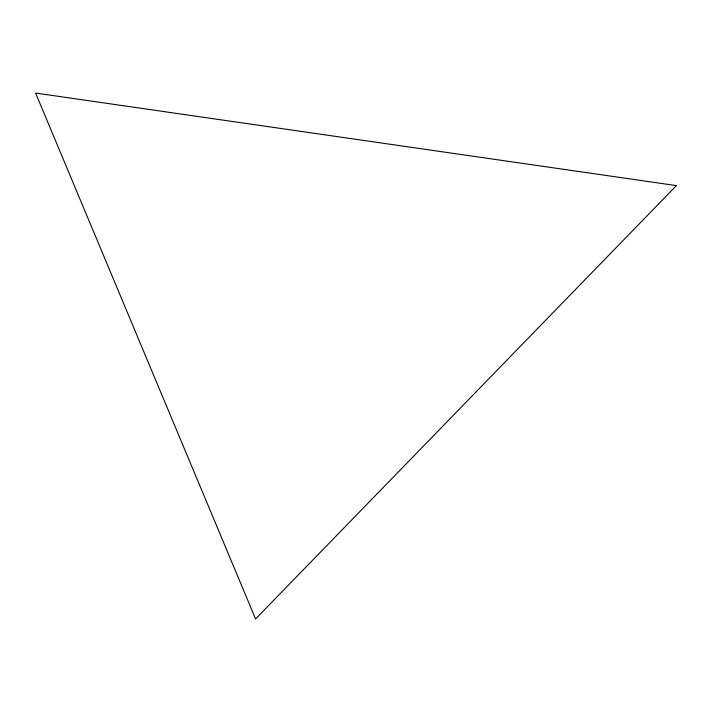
<?xml version="1.0" encoding="UTF-8"?>
<svg xmlns="http://www.w3.org/2000/svg" width="712" height="712" viewBox="0 0 712 712"><rect width="100%" height="100%" fill="white"/><g stroke="black" fill="none" stroke-linecap="round" stroke-linejoin="round"><path stroke-width="1.07" d="M676.4 185.61L255.581 618.951L35.6 93.049L676.4 185.61"/></g></svg>
